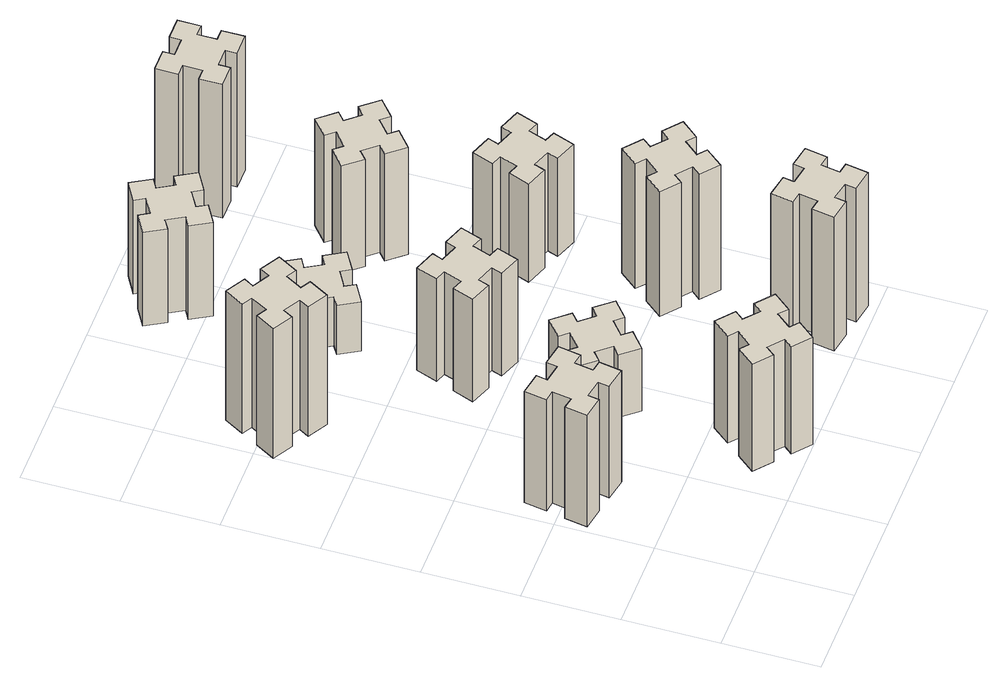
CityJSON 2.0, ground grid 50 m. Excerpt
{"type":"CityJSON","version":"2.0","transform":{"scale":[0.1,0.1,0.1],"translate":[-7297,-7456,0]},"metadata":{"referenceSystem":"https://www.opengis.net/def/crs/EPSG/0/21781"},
"CityObjects":{
"building1":{"type":"Building","attributes":{"class":"1000","function":"1000","usage":"1000","yearOfConstruction":2016,"roofType":"1000","measuredHeight":75,"storeysAboveGround":30,"storeysBelowGround":0},"geometry":[{"type":"Solid","lod":"1","boundaries":[[[[0,1,2,3,4,5,6,7,8,9,10,11,12,13,14,15,16,17,18,19]],[[17,16,20,21]],[[16,15,22,20]],[[15,14,23,22]],[[14,13,24,23]],[[13,12,25,24]],[[12,11,26,25]],[[11,10,27,26]],[[10,9,28,27]],[[9,8,29,28]],[[8,7,30,29]],[[7,6,31,30]],[[6,5,32,31]],[[5,4,33,32]],[[4,3,34,33]],[[3,2,35,34]],[[2,1,36,35]],[[1,0,37,36]],[[0,19,38,37]],[[19,18,39,38]],[[18,17,21,39]],[[24,25,26,27,28,29,30,31,32,33,34,35,36,37,38,39,21,20,22,23]]]]}]},
"building2":{"type":"Building","attributes":{"class":"1000","function":"1000","usage":"1000","yearOfConstruction":2016,"roofType":"1000","measuredHeight":72,"storeysAboveGround":30,"storeysBelowGround":0},"geometry":[{"type":"Solid","lod":"1","boundaries":[[[[40,41,42,43,44,45,46,47,48,49,50,51,52,53,54,55,56,57,58,59]],[[57,56,60,61]],[[56,55,62,60]],[[55,54,63,62]],[[54,53,64,63]],[[53,52,65,64]],[[52,51,66,65]],[[51,50,67,66]],[[50,49,68,67]],[[49,48,69,68]],[[48,47,70,69]],[[47,46,71,70]],[[46,45,72,71]],[[45,44,73,72]],[[44,43,74,73]],[[43,42,75,74]],[[42,41,76,75]],[[41,40,77,76]],[[40,59,78,77]],[[59,58,79,78]],[[58,57,61,79]],[[64,65,66,67,68,69,70,71,72,73,74,75,76,77,78,79,61,60,62,63]]]]}]},
"building3":{"type":"Building","attributes":{"class":"1000","function":"1000","usage":"1000","yearOfConstruction":2016,"roofType":"1000","measuredHeight":87,"storeysAboveGround":30,"storeysBelowGround":0},"geometry":[{"type":"Solid","lod":"1","boundaries":[[[[80,81,82,83,84,85,86,87,88,89,90,91,92,93,94,95,96,97,98,99]],[[97,96,100,101]],[[96,95,102,100]],[[95,94,103,102]],[[94,93,104,103]],[[93,92,105,104]],[[92,91,106,105]],[[91,90,107,106]],[[90,89,108,107]],[[89,88,109,108]],[[88,87,110,109]],[[87,86,111,110]],[[86,85,112,111]],[[85,84,113,112]],[[84,83,114,113]],[[83,82,115,114]],[[82,81,116,115]],[[81,80,117,116]],[[80,99,118,117]],[[99,98,119,118]],[[98,97,101,119]],[[104,105,106,107,108,109,110,111,112,113,114,115,116,117,118,119,101,100,102,103]]]]}]},
"building4":{"type":"Building","attributes":{"class":"1000","function":"1000","usage":"1000","yearOfConstruction":2016,"roofType":"1000","measuredHeight":42,"storeysAboveGround":30,"storeysBelowGround":0},"geometry":[{"type":"Solid","lod":"1","boundaries":[[[[120,121,122,123,124,125,126,127,128,129,130,131,132,133,134,135,136,137,138,139]],[[137,136,140,141]],[[136,135,142,140]],[[135,134,143,142]],[[134,133,144,143]],[[133,132,145,144]],[[132,131,146,145]],[[131,130,147,146]],[[130,129,148,147]],[[129,128,149,148]],[[128,127,150,149]],[[127,126,151,150]],[[126,125,152,151]],[[125,124,153,152]],[[124,123,154,153]],[[123,122,155,154]],[[122,121,156,155]],[[121,120,157,156]],[[120,139,158,157]],[[139,138,159,158]],[[138,137,141,159]],[[144,145,146,147,148,149,150,151,152,153,154,155,156,157,158,159,141,140,142,143]]]]}]},
"building5":{"type":"Building","attributes":{"class":"1000","function":"1000","usage":"1000","yearOfConstruction":2016,"roofType":"1000","measuredHeight":69,"storeysAboveGround":30,"storeysBelowGround":0},"geometry":[{"type":"Solid","lod":"1","boundaries":[[[[160,161,162,163,164,165,166,167,168,169,170,171,172,173,174,175,176,177,178,179]],[[177,176,180,181]],[[176,175,182,180]],[[175,174,183,182]],[[174,173,184,183]],[[173,172,185,184]],[[172,171,186,185]],[[171,170,187,186]],[[170,169,188,187]],[[169,168,189,188]],[[168,167,190,189]],[[167,166,191,190]],[[166,165,192,191]],[[165,164,193,192]],[[164,163,194,193]],[[163,162,195,194]],[[162,161,196,195]],[[161,160,197,196]],[[160,179,198,197]],[[179,178,199,198]],[[178,177,181,199]],[[184,185,186,187,188,189,190,191,192,193,194,195,196,197,198,199,181,180,182,183]]]]}]},
"building6":{"type":"Building","attributes":{"class":"1000","function":"1000","usage":"1000","yearOfConstruction":2016,"roofType":"1000","measuredHeight":33,"storeysAboveGround":30,"storeysBelowGround":0},"geometry":[{"type":"Solid","lod":"1","boundaries":[[[[200,201,202,203,204,205,206,207,208,209,210,211,212,213,214,215,216,217,218,219]],[[217,216,220,221]],[[216,215,222,220]],[[215,214,223,222]],[[214,213,224,223]],[[213,212,225,224]],[[212,211,226,225]],[[211,210,227,226]],[[210,209,228,227]],[[209,208,229,228]],[[208,207,230,229]],[[207,206,231,230]],[[206,205,232,231]],[[205,204,233,232]],[[204,203,234,233]],[[203,202,235,234]],[[202,201,236,235]],[[201,200,237,236]],[[200,219,238,237]],[[219,218,239,238]],[[218,217,221,239]],[[224,225,226,227,228,229,230,231,232,233,234,235,236,237,238,239,221,220,222,223]]]]}]},
"building7":{"type":"Building","attributes":{"class":"1000","function":"1000","usage":"1000","yearOfConstruction":2016,"roofType":"1000","measuredHeight":90,"storeysAboveGround":30,"storeysBelowGround":0},"geometry":[{"type":"Solid","lod":"1","boundaries":[[[[240,241,242,243,244,245,246,247,248,249,250,251,252,253,254,255,256,257,258,259]],[[257,256,260,261]],[[256,255,262,260]],[[255,254,263,262]],[[254,253,264,263]],[[253,252,265,264]],[[252,251,266,265]],[[251,250,267,266]],[[250,249,268,267]],[[249,248,269,268]],[[248,247,270,269]],[[247,246,271,270]],[[246,245,272,271]],[[245,244,273,272]],[[244,243,274,273]],[[243,242,275,274]],[[242,241,276,275]],[[241,240,277,276]],[[240,259,278,277]],[[259,258,279,278]],[[258,257,261,279]],[[264,265,266,267,268,269,270,271,272,273,274,275,276,277,278,279,261,260,262,263]]]]}]},
"building8":{"type":"Building","attributes":{"class":"1000","function":"1000","usage":"1000","yearOfConstruction":2016,"roofType":"1000","measuredHeight":63,"storeysAboveGround":30,"storeysBelowGround":0},"geometry":[{"type":"Solid","lod":"1","boundaries":[[[[280,281,282,283,284,285,286,287,288,289,290,291,292,293,294,295,296,297,298,299]],[[297,296,300,301]],[[296,295,302,300]],[[295,294,303,302]],[[294,293,304,303]],[[293,292,305,304]],[[292,291,306,305]],[[291,290,307,306]],[[290,289,308,307]],[[289,288,309,308]],[[288,287,310,309]],[[287,286,311,310]],[[286,285,312,311]],[[285,284,313,312]],[[284,283,314,313]],[[283,282,315,314]],[[282,281,316,315]],[[281,280,317,316]],[[280,299,318,317]],[[299,298,319,318]],[[298,297,301,319]],[[304,305,306,307,308,309,310,311,312,313,314,315,316,317,318,319,301,300,302,303]]]]}]},
"building9":{"type":"Building","attributes":{"class":"1000","function":"1000","usage":"1000","yearOfConstruction":2016,"roofType":"1000","measuredHeight":84,"storeysAboveGround":30,"storeysBelowGround":0},"geometry":[{"type":"Solid","lod":"1","boundaries":[[[[320,321,322,323,324,325,326,327,328,329,330,331,332,333,334,335,336,337,338,339]],[[337,336,340,341]],[[336,335,342,340]],[[335,334,343,342]],[[334,333,344,343]],[[333,332,345,344]],[[332,331,346,345]],[[331,330,347,346]],[[330,329,348,347]],[[329,328,349,348]],[[328,327,350,349]],[[327,326,351,350]],[[326,325,352,351]],[[325,324,353,352]],[[324,323,354,353]],[[323,322,355,354]],[[322,321,356,355]],[[321,320,357,356]],[[320,339,358,357]],[[339,338,359,358]],[[338,337,341,359]],[[344,345,346,347,348,349,350,351,352,353,354,355,356,357,358,359,341,340,342,343]]]]}]},
"building10":{"type":"Building","attributes":{"class":"1000","function":"1000","usage":"1000","yearOfConstruction":2016,"roofType":"1000","measuredHeight":66,"storeysAboveGround":30,"storeysBelowGround":0},"geometry":[{"type":"Solid","lod":"1","boundaries":[[[[360,361,362,363,364,365,366,367,368,369,370,371,372,373,374,375,376,377,378,379]],[[377,376,380,381]],[[376,375,382,380]],[[375,374,383,382]],[[374,373,384,383]],[[373,372,385,384]],[[372,371,386,385]],[[371,370,387,386]],[[370,369,388,387]],[[369,368,389,388]],[[368,367,390,389]],[[367,366,391,390]],[[366,365,392,391]],[[365,364,393,392]],[[364,363,394,393]],[[363,362,395,394]],[[362,361,396,395]],[[361,360,397,396]],[[360,379,398,397]],[[379,378,399,398]],[[378,377,381,399]],[[384,385,386,387,388,389,390,391,392,393,394,395,396,397,398,399,381,380,382,383]]]]}]},
"building11":{"type":"Building","attributes":{"class":"1000","function":"1000","usage":"1000","yearOfConstruction":2016,"roofType":"1000","measuredHeight":72,"storeysAboveGround":30,"storeysBelowGround":0},"geometry":[{"type":"Solid","lod":"1","boundaries":[[[[400,401,402,403,404,405,406,407,408,409,410,411,412,413,414,415,416,417,418,419]],[[417,416,420,421]],[[416,415,422,420]],[[415,414,423,422]],[[414,413,424,423]],[[413,412,425,424]],[[412,411,426,425]],[[411,410,427,426]],[[410,409,428,427]],[[409,408,429,428]],[[408,407,430,429]],[[407,406,431,430]],[[406,405,432,431]],[[405,404,433,432]],[[404,403,434,433]],[[403,402,435,434]],[[402,401,436,435]],[[401,400,437,436]],[[400,419,438,437]],[[419,418,439,438]],[[418,417,421,439]],[[424,425,426,427,428,429,430,431,432,433,434,435,436,437,438,439,421,420,422,423]]]]}]},
"building12":{"type":"Building","attributes":{"class":"1000","function":"1000","usage":"1000","yearOfConstruction":2016,"roofType":"1000","measuredHeight":90,"storeysAboveGround":30,"storeysBelowGround":0},"geometry":[{"type":"Solid","lod":"1","boundaries":[[[[440,441,442,443,444,445,446,447,448,449,450,451,452,453,454,455,456,457,458,459]],[[457,456,460,461]],[[456,455,462,460]],[[455,454,463,462]],[[454,453,464,463]],[[453,452,465,464]],[[452,451,466,465]],[[451,450,467,466]],[[450,449,468,467]],[[449,448,469,468]],[[448,447,470,469]],[[447,446,471,470]],[[446,445,472,471]],[[445,444,473,472]],[[444,443,474,473]],[[443,442,475,474]],[[442,441,476,475]],[[441,440,477,476]],[[440,459,478,477]],[[459,458,479,478]],[[458,457,461,479]],[[464,465,466,467,468,469,470,471,472,473,474,475,476,477,478,479,461,460,462,463]]]]}]}
},
"vertices":[
[335,917,0],[352,1015,0],[411,1005,0],[432,1123,0],[314,1144,0],[304,1085,0],[205,1102,0],[216,1161,0],[97,1182,0],[77,1064,0],[136,1054,0],[118,955,0],[59,966,0],[38,847,0],[157,827,0],[167,886,0],[265,868,0],[255,809,0],[373,788,0],[394,907,0],[265,868,750],[255,809,750],[167,886,750],[157,827,750],[38,847,750],[59,966,750],[118,955,750],[136,1054,750],[77,1064,750],[97,1182,750],[216,1161,750],[205,1102,750],[304,1085,750],[314,1144,750],[432,1123,750],[411,1005,750],[352,1015,750],[335,917,750],[394,907,750],[373,788,750],
[766,193,0],[843,129,0],[804,83,0],[896,6,0],[973,98,0],[927,136,0],[992,213,0],[1038,174,0],[1115,266,0],[1023,343,0],[984,297,0],[908,362,0],[946,408,0],[854,485,0],[777,393,0],[823,354,0],[759,278,0],[713,316,0],[636,224,0],[728,147,0],[759,278,720],[713,316,720],[823,354,720],[777,393,720],[854,485,720],[946,408,720],[908,362,720],[984,297,720],[1023,343,720],[1115,266,720],[1038,174,720],[992,213,720],[927,136,720],[973,98,720],[896,6,720],[804,83,720],[843,129,720],[766,193,720],[728,147,720],[636,224,720],
[306,2367,0],[356,2454,0],[408,2424,0],[468,2528,0],[364,2588,0],[334,2536,0],[247,2586,0],[277,2638,0],[173,2698,0],[113,2594,0],[165,2564,0],[115,2477,0],[63,2507,0],[3,2403,0],[107,2343,0],[137,2395,0],[224,2345,0],[194,2293,0],[298,2233,0],[358,2337,0],[224,2345,870],[194,2293,870],[137,2395,870],[107,2343,870],[3,2403,870],[63,2507,870],[115,2477,870],[165,2564,870],[113,2594,870],[173,2698,870],[277,2638,870],[247,2586,870],[334,2536,870],[364,2588,870],[468,2528,870],[408,2424,870],[356,2454,870],[306,2367,870],[358,2337,870],[298,2233,870],
[843,1202,0],[766,1137,0],[728,1183,0],[636,1106,0],[713,1014,0],[759,1053,0],[823,976,0],[777,938,0],[854,846,0],[946,923,0],[908,969,0],[984,1033,0],[1023,987,0],[1115,1064,0],[1038,1156,0],[992,1118,0],[927,1194,0],[973,1233,0],[896,1325,0],[804,1248,0],[927,1194,420],[973,1233,420],[992,1118,420],[1038,1156,420],[1115,1064,420],[1023,987,420],[984,1033,420],[908,969,420],[946,923,420],[854,846,420],[777,938,420],[823,976,420],[759,1053,420],[713,1014,420],[636,1106,420],[728,1183,420],[766,1137,420],[843,1202,420],[804,1248,420],[896,1325,420],
[962,1641,0],[996,1735,0],[1052,1714,0],[1093,1827,0],[980,1868,0],[960,1812,0],[866,1846,0],[887,1902,0],[774,1943,0],[733,1830,0],[789,1810,0],[755,1716,0],[699,1737,0],[657,1624,0],[770,1583,0],[791,1639,0],[885,1605,0],[864,1549,0],[977,1507,0],[1018,1620,0],[885,1605,690],[864,1549,690],[791,1639,690],[770,1583,690],[657,1624,690],[699,1737,690],[755,1716,690],[789,1810,690],[733,1830,690],[774,1943,690],[887,1902,690],[866,1846,690],[960,1812,690],[980,1868,690],[1093,1827,690],[1052,1714,690],[996,1735,690],[962,1641,690],[1018,1620,690],[977,1507,690],
[755,2454,0],[805,2367,0],[753,2337,0],[813,2233,0],[917,2293,0],[887,2345,0],[974,2395,0],[1004,2343,0],[1108,2403,0],[1048,2507,0],[996,2477,0],[946,2564,0],[998,2594,0],[938,2698,0],[834,2638,0],[864,2586,0],[777,2536,0],[747,2588,0],[643,2528,0],[703,2424,0],[777,2536,330],[747,2588,330],[864,2586,330],[834,2638,330],[938,2698,330],[998,2594,330],[946,2564,330],[996,2477,330],[1048,2507,330],[1108,2403,330],[1004,2343,330],[974,2395,330],[887,2345,330],[917,2293,330],[813,2233,330],[753,2337,330],[805,2367,330],[755,2454,330],[703,2424,330],[643,2528,330],
[1784,345,0],[1685,362,0],[1696,421,0],[1577,442,0],[1557,324,0],[1616,314,0],[1598,215,0],[1539,226,0],[1518,107,0],[1637,87,0],[1647,146,0],[1745,128,0],[1735,69,0],[1853,48,0],[1874,167,0],[1815,177,0],[1832,275,0],[1891,265,0],[1912,383,0],[1794,404,0],[1832,275,900],[1891,265,900],[1815,177,900],[1874,167,900],[1853,48,900],[1735,69,900],[1745,128,900],[1647,146,900],[1637,87,900],[1518,107,900],[1539,226,900],[1598,215,900],[1616,314,900],[1557,324,900],[1577,442,900],[1696,421,900],[1685,362,900],[1784,345,900],[1794,404,900],[1912,383,900],
[996,3217,0],[946,3304,0],[998,3334,0],[938,3438,0],[834,3378,0],[864,3326,0],[777,3276,0],[747,3328,0],[643,3268,0],[703,3164,0],[755,3194,0],[805,3107,0],[753,3077,0],[813,2973,0],[917,3033,0],[887,3085,0],[974,3135,0],[1004,3083,0],[1108,3143,0],[1048,3247,0],[974,3135,630],[1004,3083,630],[887,3085,630],[917,3033,630],[813,2973,630],[753,3077,630],[805,3107,630],[755,3194,630],[703,3164,630],[643,3268,630],[747,3328,630],[777,3276,630],[864,3326,630],[834,3378,630],[938,3438,630],[998,3334,630],[946,3304,630],[996,3217,630],[1048,3247,630],[1108,3143,630],
[1767,876,0],[1832,953,0],[1878,914,0],[1955,1006,0],[1863,1083,0],[1824,1037,0],[1748,1102,0],[1786,1148,0],[1694,1225,0],[1617,1133,0],[1663,1094,0],[1599,1018,0],[1553,1056,0],[1476,964,0],[1568,887,0],[1606,933,0],[1683,869,0],[1644,823,0],[1736,746,0],[1813,838,0],[1683,869,840],[1644,823,840],[1606,933,840],[1568,887,840],[1476,964,840],[1553,1056,840],[1599,1018,840],[1663,1094,840],[1617,1133,840],[1694,1225,840],[1786,1148,840],[1748,1102,840],[1824,1037,840],[1863,1083,840],[1955,1006,840],[1878,914,840],[1832,953,840],[1767,876,840],[1813,838,840],[1736,746,840],
[1800,1812,0],[1706,1846,0],[1727,1902,0],[1614,1943,0],[1573,1830,0],[1629,1810,0],[1595,1716,0],[1539,1737,0],[1497,1624,0],[1610,1583,0],[1631,1639,0],[1725,1605,0],[1704,1549,0],[1817,1507,0],[1858,1620,0],[1802,1641,0],[1836,1735,0],[1892,1714,0],[1933,1827,0],[1820,1868,0],[1836,1735,660],[1892,1714,660],[1802,1641,660],[1858,1620,660],[1817,1507,660],[1704,1549,660],[1725,1605,660],[1631,1639,660],[1610,1583,660],[1497,1624,660],[1539,1737,660],[1595,1716,660],[1629,1810,660],[1573,1830,660],[1614,1943,660],[1727,1902,660],[1706,1846,660],[1800,1812,660],[1820,1868,660],[1933,1827,660],
[1399,2433,0],[1463,2356,0],[1417,2318,0],[1494,2226,0],[1586,2303,0],[1548,2349,0],[1624,2413,0],[1663,2367,0],[1755,2444,0],[1678,2536,0],[1632,2498,0],[1567,2574,0],[1613,2613,0],[1536,2705,0],[1444,2628,0],[1483,2582,0],[1406,2517,0],[1368,2563,0],[1276,2486,0],[1353,2394,0],[1406,2517,720],[1368,2563,720],[1483,2582,720],[1444,2628,720],[1536,2705,720],[1613,2613,720],[1567,2574,720],[1632,2498,720],[1678,2536,720],[1755,2444,720],[1663,2367,720],[1624,2413,720],[1548,2349,720],[1586,2303,720],[1494,2226,720],[1417,2318,720],[1463,2356,720],[1399,2433,720],[1353,2394,720],[1276,2486,720],
[1565,3195,0],[1665,3195,0],[1665,3135,0],[1785,3135,0],[1785,3255,0],[1725,3255,0],[1725,3355,0],[1785,3355,0],[1785,3475,0],[1665,3475,0],[1665,3415,0],[1565,3415,0],[1565,3475,0],[1445,3475,0],[1445,3355,0],[1505,3355,0],[1505,3255,0],[1445,3255,0],[1445,3135,0],[1565,3135,0],[1505,3255,900],[1445,3255,900],[1505,3355,900],[1445,3355,900],[1445,3475,900],[1565,3475,900],[1565,3415,900],[1665,3415,900],[1665,3475,900],[1785,3475,900],[1785,3355,900],[1725,3355,900],[1725,3255,900],[1785,3255,900],[1785,3135,900],[1665,3135,900],[1665,3195,900],[1565,3195,900],[1565,3135,900],[1445,3135,900]
]}
